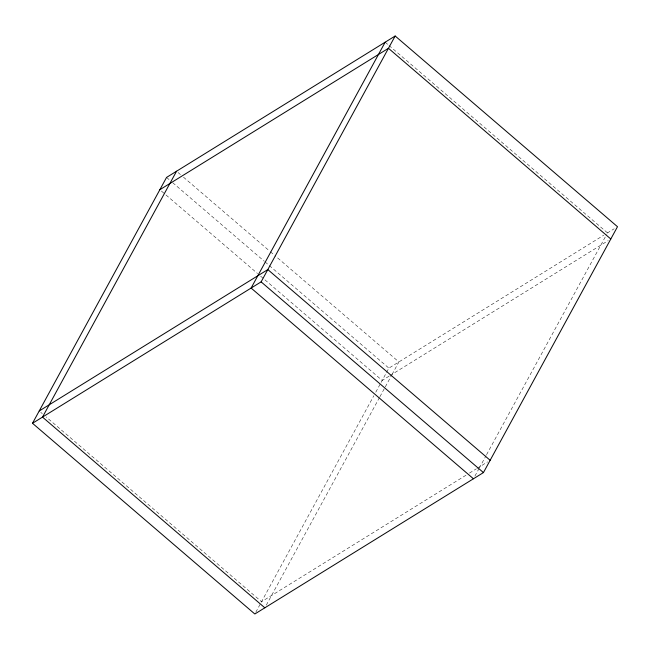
<?xml version="1.0" encoding="UTF-8"?>
<svg xmlns="http://www.w3.org/2000/svg" width="650" height="650" viewBox="0 0 650 650"><rect width="100%" height="100%" fill="white"/><g stroke="black" fill="none" stroke-linecap="round" stroke-linejoin="round"><path stroke-width="0.49" stroke-dasharray="3.25 2.44" d="M255.791 612.243L373.831 395.744M375.773 392.186L380.632 383.273M381.111 382.379L388.887 368.127L603.696 235.251M266.289 605.142L379.462 397.572M379.941 396.687L384.8 387.774M385.287 386.888L391.601 375.302M392.088 374.416L398.889 361.944L275.023 255.702M474.906 476.093L478.79 468.967M479.277 468.073L486.07 455.609M486.558 454.716L606.523 234.682M607.149 233.114L614.169 228.776M389.082 376.155L382.184 380.421L264.477 279.459M389.943 375.619L608.213 240.606M465.993 475.231L261.536 601.705L46.126 416.934M469.446 473.094L476.344 468.829M477.214 468.293L487.565 461.89M385.166 42.185L388.245 44.826M389.009 45.484L607.498 232.895M178.092 172.551L180.399 174.533M183.479 177.174L269.644 251.079M270.408 251.737L274.259 255.036M166.554 177.418L169.626 180.058M172.705 182.699L264.257 261.227M265.021 261.885L388.887 368.127M161.387 191.035L165.238 194.334M166.002 194.992L257.554 273.52M260.634 276.161L263.705 278.801M40.739 412.319L42.282 413.636"/><path stroke-width="0.97" d="M32.5 423.288L166.554 177.418L395.168 36.002L617.5 226.712L483.446 472.582L254.832 613.998L32.5 423.288L261.113 281.873L395.168 36.002M176.556 171.234L42.502 417.105L264.834 607.815M385.166 42.185L251.111 288.056L473.444 478.766M159.851 189.711L388.464 48.295L610.797 239.005M39.203 410.995L267.816 269.579L490.149 460.289M261.113 281.873L483.446 472.582"/></g></svg>
